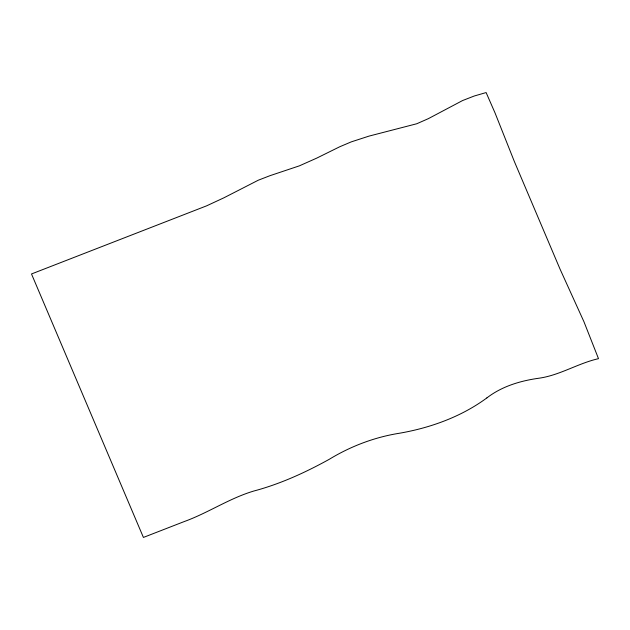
<?xml version="1.0" encoding="UTF-8"?>
<svg xmlns="http://www.w3.org/2000/svg" width="630" height="630" viewBox="0 0 630 630"><rect width="100%" height="100%" fill="white"/><g stroke="black" fill="none" stroke-linecap="round" stroke-linejoin="round"><path stroke-width="0.94" d="M486.872 397.908C461.365 416.729 430.573 427.825 399.522 433.227C374.669 437.157 350.729 446.237 329.254 459.309C305.329 472.524 280.248 484.005 253.756 491.046C229.367 498.322 208.113 512.907 184.283 521.545L143.412 537.437L31.5 273.963L206.648 205.829L223.941 197.788L258.261 180.219L269.939 175.699L299.4 165.84L316.748 158.114L339.696 146.782L351.312 141.86L369.015 136.112L416.769 123.756L428.345 118.653L462.57 100.556L474.24 96.012L486.116 92.563L495.054 112.983L514.293 161.367L559.976 268.955L583.971 321.796L598.5 358.667C578.183 363.266 560.235 375.039 539.532 378.134C520.75 380.693 502.094 386.182 486.872 397.908"/></g></svg>
